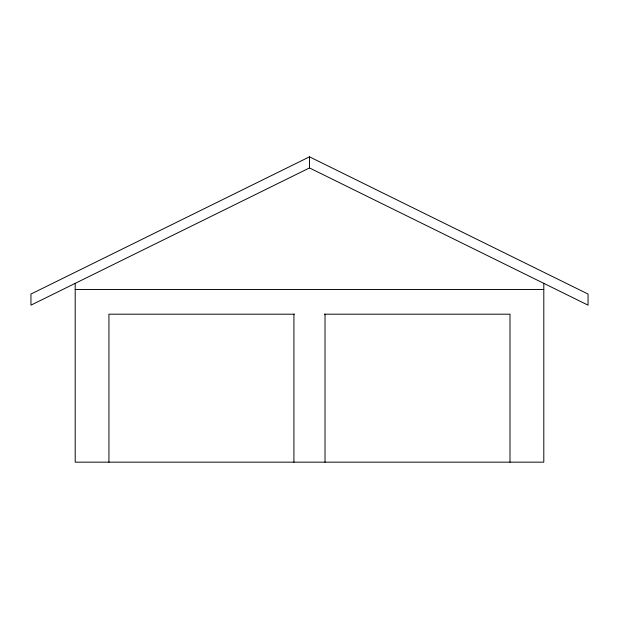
<?xml version="1.0" encoding="UTF-8"?>
<svg xmlns="http://www.w3.org/2000/svg" width="619" height="619" viewBox="0 0 619 619"><rect width="100%" height="100%" fill="white"/><g stroke="black" fill="none" stroke-linecap="round" stroke-linejoin="round"><path stroke-width="0.93" d="M309.5 156.831L30.95 294.056L30.95 305.152L309.5 167.935L588.05 305.152L588.05 294.056L309.5 156.831L309.5 167.935M75.201 289.522L543.799 289.522M294.489 314.189L108.936 314.189L108.936 462.169M324.449 314.189L509.994 314.189L509.994 462.169M543.799 283.355L543.799 462.169L75.201 462.169L75.201 283.355M325.021 314.189L325.021 462.169M293.917 314.189L293.917 462.169"/></g></svg>
